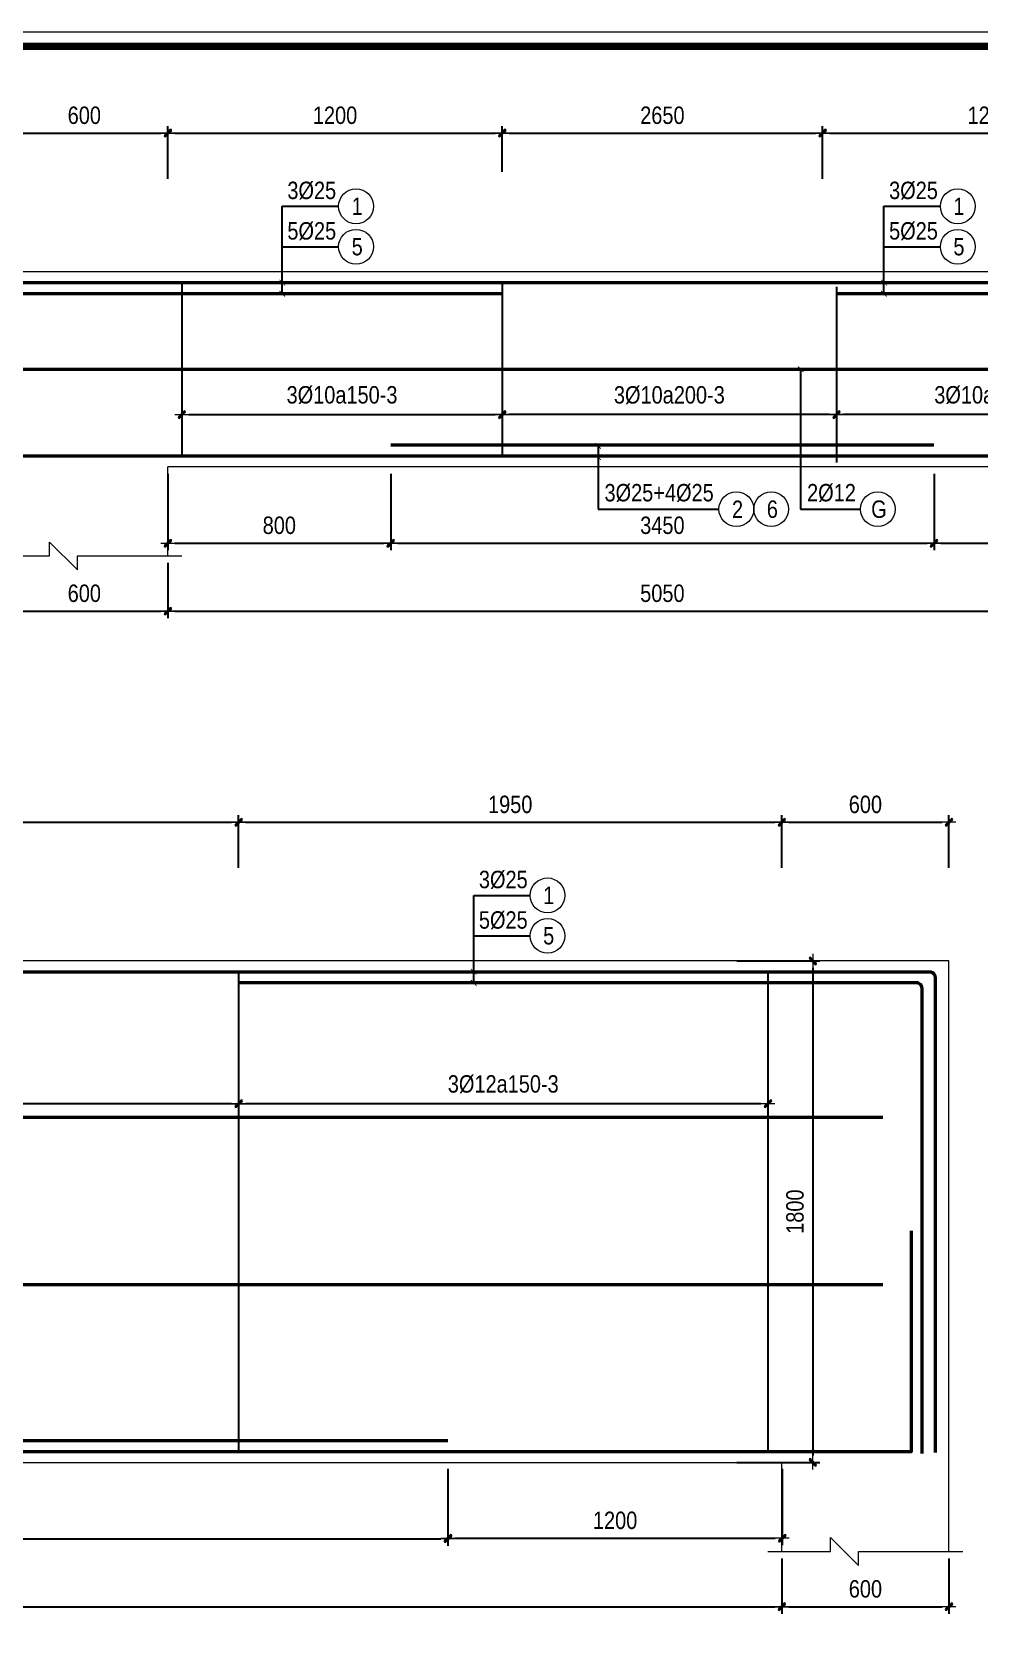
# Model space of a CAD drawing. Header units: millimetres. Extents: x 397144 to 8960116, y 345581 to 674207.
# Drawn here: x 5010199 to 5013599, y 657787 to 663512 of the extents above; entities that cross this region are included whole.
import ezdxf
from ezdxf.enums import TextEntityAlignment as Align
from ezdxf.xclip import XClip

# ---------------------------------------------------------------- set-up
doc = ezdxf.new("R2010")
doc.units = ezdxf.units.MM
doc.header["$XCLIPFRAME"] = 0
doc.header["$PDSIZE"] = -10
doc.linetypes.add('HIDDEN', pattern=[0.375, 0.25, -0.125])
doc.layers.get('0').update_dxf_attribs({"linetype": 'CONTINUOUS'})
doc.layers.get('Defpoints').update_dxf_attribs({"color": 12, "linetype": 'CONTINUOUS'})
for name, color, linetype, lineweight in [('CDAI', 8, 'CONTINUOUS', 30), ('CTHEP', 2, 'CONTINUOUS', 50), ('DBAO', 3, 'CONTINUOUS', 20), ('DGIONG', 4, 'CONTINUOUS', 13), ('KTH', 150, 'CONTINUOUS', 5), ('Net khuat', 8, 'HIDDEN', 13), ('STICK', 1, 'CONTINUOUS', 9), ('TEXT', 7, 'CONTINUOUS', 15)]:
    doc.layers.add(name, color=color, linetype=linetype, lineweight=lineweight)
doc.styles.add('Star-HelCon', font='VHELVCN_0.TTF')
doc.styles.add('TTP-HelCon', font='VHELVCN_0.TTF')
doc.styles.add('VNI-HELVE-CONDENSE', font='VHELVCN_0.TTF')
doc.dimstyles.new('kc-25', dxfattribs={"dimtxt": 62.5, "dimasz": 20, "dimexe": 20, "dimexo": 50, "dimgap": 25, "dimtad": 3, "dimdec": 0, "dimzin": 0, "dimdsep": 46, "dimtxsty": 'VNI-HELVE-CONDENSE', "dimblk": 'DIM', "dimcen": 2.5, "dimclrd": 256, "dimclre": 154, "dimclrt": 7, "dimaunit": 1, "dimadec": 0, "dimazin": 0, "dimtfac": 1, "dimtdec": 0, "dimtix": 1, "dimtmove": 0, "dimatfit": 3, "dimldrblk": 'DOT', "dimfxl": 1, "dimtolj": 1, "dimtzin": 0, "dimarcsym": 0})
doc.dimstyles.new('TTP-25', dxfattribs={"dimscale": 25, "dimtxt": 2.5, "dimasz": 1, "dimexe": 1, "dimexo": 1, "dimgap": 0.09, "dimtad": 0, "dimdec": 4, "dimrnd": 5, "dimzin": 9, "dimdsep": 46, "dimtxsty": 'TTP-HelCon', "dimblk": 'Stick1', "dimcen": 0.09, "dimdle": 1.5, "dimclrd": 256, "dimclre": 256, "dimclrt": 7, "dimadec": 0, "dimazin": 0, "dimtfac": 1, "dimtdec": 4, "dimtmove": 0, "dimatfit": 3, "dimldrblk": '_ArchTick1', "dimfxl": 1, "dimtvp": 1, "dimtolj": 1, "dimtzin": 0, "dimarcsym": 0})

# ---------------------------------------------------------------- blocks, each defined once
blk = doc.blocks.new('CHG_XX_Khung ten')
blk.add_lwpolyline([(15, 579), (826, 579), (826, 15), (15, 15)], close=True)
at = {"color": 4, "linetype": 'Continuous', "const_width": 1}
blk.add_lwpolyline([(17, 577), (824, 577), (824, 17), (17, 17)], close=True, dxfattribs=at)
blk = doc.blocks.new('AX-23')
at = {"layer": 'CTHEP'}
for points in [[(5210678.44019, 643496.13721), (5163537.28851, 643496.29177)], [(5163595.52747, 643250.68189), (5163595.52747, 642974.29181), (5170027.41841, 642974.27066), (5170607.28015, 642874.26875), (5179208.43687, 642874.24047), (5179782.48238, 642974.23858), (5186008.5266, 642974.2181), (5186608.43827, 642874.21613), (5195208.43895, 642874.18785), (5195804.61955, 642974.18589), (5202007.80519, 642974.16549), (5202608.43826, 642874.16351), (5210608.44019, 642874.13721), (5210608.44019, 643335.29438)]]:
    blk.add_lwpolyline(points, dxfattribs=at)
at = {"layer": 'Net khuat', "ltscale": 200}
blk.add_lwpolyline([(5163507.28851, 642935.29177), (5163507.28851, 642935.29177), (5163807.28851, 642935.29177), (5163807.28851, 643305.29177), (5210408.4402, 643305.13721), (5210408.4402, 642935.13721), (5210408.4402, 642935.13721), (5210708.4402, 642935.13721)], dxfattribs=at)
blk = doc.blocks.new('Stick1')
at = {"layer": 'STICK'}
h = blk.add_hatch(color=256, dxfattribs=at)
edge = h.paths.add_edge_path()
edge.add_line((0.3, 0.5), (-0.5, -0.3))
edge.add_arc((-0.4, -0.4), 0.141, 135, 315)
edge.add_line((-0.3, -0.5), (0.5, 0.3))
edge.add_arc((0.4, 0.4), 0.141, 315, 495)
blk.add_line((1, 0), (-1, 0), dxfattribs=at)
blk.add_lwpolyline([(0.3, 0.5), (-0.5, -0.3, 1), (-0.3, -0.5), (0.5, 0.3, 1), (0.3, 0.5, 1)], format="xyb", dxfattribs=at)
blk = doc.blocks.new('*D2120')
at = {"layer": 'Defpoints', "color": 0, "transparency": 16777216}
for p in [(5202500.1, 630867.2), (5203100.1, 630867.2), (5203100.1, 630669)]:
    blk.add_point(p, dxfattribs=at)
at = {"layer": 'KTH', "lineweight": -2, "transparency": 16777216}
for p, q in [((5202500.1, 630842.2), (5202500.1, 630644)), ((5203100.1, 630842.2), (5203100.1, 630644)), ((5202525.1, 630669), (5203075.1, 630669))]:
    blk.add_line(p, q, dxfattribs=at)
at = {"layer": 'KTH', "lineweight": -2, "transparency": 16777216, "xscale": 25, "yscale": 25, "zscale": 25, "rotation": 180}
blk.add_blockref('Stick1', (5202500.1, 630669), dxfattribs=at)
at = {"layer": 'KTH', "lineweight": -2, "transparency": 16777216, "xscale": 25, "yscale": 25, "zscale": 25}
blk.add_blockref('Stick1', (5203100.1, 630669), dxfattribs=at)
at = {"layer": 'KTH', "color": 7, "transparency": 16777216, "insert": (5202800.1, 630732.8), "char_height": 62.5, "attachment_point": 5, "style": 'TTP-HelCon'}
blk.add_mtext('\\A1;600', dxfattribs=at)
blk = doc.blocks.new('_ArchTick1')
at = {"color": 0, "const_width": 3.81}
blk.add_lwpolyline([(-12.7, -12.7), (12.7, 12.7)], dxfattribs=at)
blk = doc.blocks.new('*D2122')
at = {"layer": 'Defpoints', "color": 0, "transparency": 16777216}
for p in [(5203100.1, 632384.5), (5202500.1, 632195.5), (5203100.1, 632195.5)]:
    blk.add_point(p, dxfattribs=at)
at = {"layer": 'KTH', "lineweight": -2, "transparency": 16777216}
for p, q in [((5202500.1, 632220.5), (5202500.1, 632409.5)), ((5202525.1, 632384.5), (5203075.1, 632384.5)), ((5203100.1, 632220.5), (5203100.1, 632409.5))]:
    blk.add_line(p, q, dxfattribs=at)
at = {"layer": 'KTH', "lineweight": -2, "transparency": 16777216, "xscale": 25, "yscale": 25, "zscale": 25, "rotation": 180}
blk.add_blockref('Stick1', (5202500.1, 632384.5), dxfattribs=at)
at = {"layer": 'KTH', "lineweight": -2, "transparency": 16777216, "xscale": 25, "yscale": 25, "zscale": 25}
blk.add_blockref('Stick1', (5203100.1, 632384.5), dxfattribs=at)
at = {"layer": 'KTH', "color": 7, "transparency": 16777216, "insert": (5202800.1, 632448.3), "char_height": 62.5, "attachment_point": 5, "style": 'TTP-HelCon'}
blk.add_mtext('\\A1;600', dxfattribs=at)
blk = doc.blocks.new('*D2124')
at = {"layer": 'Defpoints', "color": 0, "transparency": 16777216}
for p in [(5203150.1, 631657.1), (5204300.1, 631657.1), (5204300.1, 631374.4)]:
    blk.add_point(p, dxfattribs=at)
at = {"layer": 'KTH', "lineweight": -2, "transparency": 16777216}
for p, q in [((5203150.1, 631632.1), (5203150.1, 631349.4)), ((5204300.1, 631632.1), (5204300.1, 631349.4)), ((5203175.1, 631374.4), (5204275.1, 631374.4))]:
    blk.add_line(p, q, dxfattribs=at)
at = {"layer": 'KTH', "lineweight": -2, "transparency": 16777216, "xscale": 25, "yscale": 25, "zscale": 25, "rotation": 180}
blk.add_blockref('Stick1', (5203150.1, 631374.4), dxfattribs=at)
at = {"layer": 'KTH', "lineweight": -2, "transparency": 16777216, "xscale": 25, "yscale": 25, "zscale": 25}
blk.add_blockref('Stick1', (5204300.1, 631374.4), dxfattribs=at)
at = {"layer": 'KTH', "color": 7, "transparency": 16777216, "insert": (5203725.1, 631444.3), "char_height": 62.5, "attachment_point": 5, "style": 'TTP-HelCon'}
blk.add_mtext('\\A1;3Þ10a150-3', dxfattribs=at)
blk = doc.blocks.new('*D2127')
at = {"layer": 'Defpoints', "color": 0, "transparency": 16777216}
for p in [(5205500.1, 631657.1), (5206600.1, 631657.1), (5205500.1, 631374.4)]:
    blk.add_point(p, dxfattribs=at)
at = {"layer": 'KTH', "lineweight": -2, "transparency": 16777216}
for p, q in [((5205500.1, 631632.1), (5205500.1, 631349.4)), ((5206600.1, 631632.1), (5206600.1, 631349.4)), ((5206575.1, 631374.4), (5205525.1, 631374.4))]:
    blk.add_line(p, q, dxfattribs=at)
at = {"layer": 'KTH', "lineweight": -2, "transparency": 16777216, "xscale": 25, "yscale": 25, "zscale": 25, "rotation": 180}
blk.add_blockref('Stick1', (5205500.1, 631374.4), dxfattribs=at)
at = {"layer": 'KTH', "lineweight": -2, "transparency": 16777216, "xscale": 25, "yscale": 25, "zscale": 25}
blk.add_blockref('Stick1', (5206600.1, 631374.4), dxfattribs=at)
at = {"layer": 'KTH', "color": 7, "transparency": 16777216, "insert": (5206050.1, 631444.3), "char_height": 62.5, "attachment_point": 5, "style": 'TTP-HelCon'}
blk.add_mtext('\\A1;3Þ10a150-3', dxfattribs=at)
blk = doc.blocks.new('*D2130')
at = {"layer": 'Defpoints', "color": 0, "transparency": 16777216}
for p in [(5221550.1, 629767.2), (5222150.1, 629767.2), (5222150.1, 629569)]:
    blk.add_point(p, dxfattribs=at)
at = {"layer": 'KTH', "lineweight": -2, "transparency": 16777216}
for p, q in [((5221550.1, 629742.2), (5221550.1, 629544)), ((5222150.1, 629742.2), (5222150.1, 629544)), ((5221575.1, 629569), (5222125.1, 629569))]:
    blk.add_line(p, q, dxfattribs=at)
at = {"layer": 'KTH', "lineweight": -2, "transparency": 16777216, "xscale": 25, "yscale": 25, "zscale": 25, "rotation": 180}
blk.add_blockref('Stick1', (5221550.1, 629569), dxfattribs=at)
at = {"layer": 'KTH', "lineweight": -2, "transparency": 16777216, "xscale": 25, "yscale": 25, "zscale": 25}
blk.add_blockref('Stick1', (5222150.1, 629569), dxfattribs=at)
at = {"layer": 'KTH', "color": 7, "transparency": 16777216, "insert": (5221850.1, 629632.8), "char_height": 62.5, "attachment_point": 5, "style": 'TTP-HelCon'}
blk.add_mtext('\\A1;600', dxfattribs=at)
blk = doc.blocks.new('*D2131')
at = {"layer": 'Defpoints', "color": 0, "transparency": 16777216}
for p in [(5222150.1, 632384.5), (5221550.1, 632195.5), (5222150.1, 632195.5)]:
    blk.add_point(p, dxfattribs=at)
at = {"layer": 'KTH', "lineweight": -2, "transparency": 16777216}
for p, q in [((5221550.1, 632220.5), (5221550.1, 632409.5)), ((5221575.1, 632384.5), (5222125.1, 632384.5)), ((5222150.1, 632220.5), (5222150.1, 632409.5))]:
    blk.add_line(p, q, dxfattribs=at)
at = {"layer": 'KTH', "lineweight": -2, "transparency": 16777216, "xscale": 25, "yscale": 25, "zscale": 25, "rotation": 180}
blk.add_blockref('Stick1', (5221550.1, 632384.5), dxfattribs=at)
at = {"layer": 'KTH', "lineweight": -2, "transparency": 16777216, "xscale": 25, "yscale": 25, "zscale": 25}
blk.add_blockref('Stick1', (5222150.1, 632384.5), dxfattribs=at)
at = {"layer": 'KTH', "color": 7, "transparency": 16777216, "insert": (5221850.1, 632448.3), "char_height": 62.5, "attachment_point": 5, "style": 'TTP-HelCon'}
blk.add_mtext('\\A1;600', dxfattribs=at)
blk = doc.blocks.new('*D2132')
at = {"layer": 'Defpoints', "color": 0, "transparency": 16777216}
for p in [(5219600.1, 631657.1), (5221500.1, 631657.1), (5219600.1, 631374.4)]:
    blk.add_point(p, dxfattribs=at)
at = {"layer": 'KTH', "lineweight": -2, "transparency": 16777216}
for p, q in [((5219600.1, 631632.1), (5219600.1, 631349.4)), ((5221500.1, 631632.1), (5221500.1, 631349.4)), ((5221475.1, 631374.4), (5219625.1, 631374.4))]:
    blk.add_line(p, q, dxfattribs=at)
at = {"layer": 'KTH', "lineweight": -2, "transparency": 16777216, "xscale": 25, "yscale": 25, "zscale": 25, "rotation": 180}
blk.add_blockref('Stick1', (5219600.1, 631374.4), dxfattribs=at)
at = {"layer": 'KTH', "lineweight": -2, "transparency": 16777216, "xscale": 25, "yscale": 25, "zscale": 25}
blk.add_blockref('Stick1', (5221500.1, 631374.4), dxfattribs=at)
at = {"layer": 'KTH', "color": 7, "transparency": 16777216, "insert": (5220550.1, 631444.3), "char_height": 62.5, "attachment_point": 5, "style": 'TTP-HelCon'}
blk.add_mtext('\\A1;3Þ12a150-3', dxfattribs=at)
blk = doc.blocks.new('*D1698')
at = {"layer": 'Defpoints', "color": 0, "transparency": 16777216}
for p in [(5203100.1, 630867.2), (5206650.1, 630843.8), (5206650.1, 630669)]:
    blk.add_point(p, dxfattribs=at)
at = {"layer": 'KTH', "lineweight": -2, "transparency": 16777216}
for p, q in [((5203100.1, 630842.2), (5203100.1, 630644)), ((5206650.1, 630818.8), (5206650.1, 630644)), ((5203125.1, 630669), (5206625.1, 630669))]:
    blk.add_line(p, q, dxfattribs=at)
at = {"layer": 'KTH', "lineweight": -2, "transparency": 16777216, "xscale": 25, "yscale": 25, "zscale": 25, "rotation": 180}
blk.add_blockref('Stick1', (5203100.1, 630669), dxfattribs=at)
at = {"layer": 'KTH', "lineweight": -2, "transparency": 16777216, "xscale": 25, "yscale": 25, "zscale": 25}
blk.add_blockref('Stick1', (5206650.1, 630669), dxfattribs=at)
at = {"layer": 'KTH', "color": 7, "transparency": 16777216, "insert": (5204875.1, 630732.8), "char_height": 62.5, "attachment_point": 5, "style": 'TTP-HelCon'}
blk.add_mtext('\\A1;5050', dxfattribs=at)
blk = doc.blocks.new('*D1700')
at = {"layer": 'Defpoints', "color": 0, "transparency": 16777216}
for p in [(5221550.1, 629767.2), (5213800.1, 629730.8), (5221550.1, 629569)]:
    blk.add_point(p, dxfattribs=at)
at = {"layer": 'KTH', "lineweight": -2, "transparency": 16777216}
for p, q in [((5221550.1, 629742.2), (5221550.1, 629544)), ((5213800.1, 629705.8), (5213800.1, 629544)), ((5213825.1, 629569), (5221525.1, 629569))]:
    blk.add_line(p, q, dxfattribs=at)
at = {"layer": 'KTH', "lineweight": -2, "transparency": 16777216, "xscale": 25, "yscale": 25, "zscale": 25, "rotation": 180}
blk.add_blockref('Stick1', (5213800.1, 629569), dxfattribs=at)
at = {"layer": 'KTH', "lineweight": -2, "transparency": 16777216, "xscale": 25, "yscale": 25, "zscale": 25}
blk.add_blockref('Stick1', (5221550.1, 629569), dxfattribs=at)
at = {"layer": 'KTH', "color": 7, "transparency": 16777216, "insert": (5217675.1, 629632.8), "char_height": 62.5, "attachment_point": 5, "style": 'TTP-HelCon'}
blk.add_mtext('\\A1;7750', dxfattribs=at)
blk = doc.blocks.new('*D2096')
at = {"layer": 'Defpoints', "color": 0, "transparency": 16777216}
for p in [(5204300.1, 632384.5), (5204300.1, 632220.5), (5203100.1, 632195.5)]:
    blk.add_point(p, dxfattribs=at)
at = {"layer": 'KTH', "lineweight": -2, "transparency": 16777216}
for p, q in [((5203100.1, 632220.5), (5203100.1, 632409.5)), ((5203125.1, 632384.5), (5204275.1, 632384.5)), ((5204300.1, 632245.5), (5204300.1, 632409.5))]:
    blk.add_line(p, q, dxfattribs=at)
at = {"layer": 'KTH', "lineweight": -2, "transparency": 16777216, "xscale": 25, "yscale": 25, "zscale": 25, "rotation": 180}
blk.add_blockref('Stick1', (5203100.1, 632384.5), dxfattribs=at)
at = {"layer": 'KTH', "lineweight": -2, "transparency": 16777216, "xscale": 25, "yscale": 25, "zscale": 25}
blk.add_blockref('Stick1', (5204300.1, 632384.5), dxfattribs=at)
at = {"layer": 'KTH', "color": 7, "transparency": 16777216, "insert": (5203700.1, 632448.3), "char_height": 62.5, "attachment_point": 5, "style": 'TTP-HelCon'}
blk.add_mtext('\\A1;1200', dxfattribs=at)
blk = doc.blocks.new('*D2097')
at = {"layer": 'Defpoints', "color": 0, "transparency": 16777216}
for p in [(5206650.1, 632384.5), (5206650.1, 632220.5), (5205450.1, 632195.5)]:
    blk.add_point(p, dxfattribs=at)
at = {"layer": 'KTH', "lineweight": -2, "transparency": 16777216}
for p, q in [((5205450.1, 632220.5), (5205450.1, 632409.5)), ((5205475.1, 632384.5), (5206625.1, 632384.5)), ((5206650.1, 632245.5), (5206650.1, 632409.5))]:
    blk.add_line(p, q, dxfattribs=at)
at = {"layer": 'KTH', "lineweight": -2, "transparency": 16777216, "xscale": 25, "yscale": 25, "zscale": 25, "rotation": 180}
blk.add_blockref('Stick1', (5205450.1, 632384.5), dxfattribs=at)
at = {"layer": 'KTH', "lineweight": -2, "transparency": 16777216, "xscale": 25, "yscale": 25, "zscale": 25}
blk.add_blockref('Stick1', (5206650.1, 632384.5), dxfattribs=at)
at = {"layer": 'KTH', "color": 7, "transparency": 16777216, "insert": (5206050.1, 632448.3), "char_height": 62.5, "attachment_point": 5, "style": 'TTP-HelCon'}
blk.add_mtext('\\A1;1200', dxfattribs=at)
blk = doc.blocks.new('*D2098')
at = {"layer": 'Defpoints', "color": 0, "transparency": 16777216}
for p in [(5205450.1, 632384.5), (5204300.1, 632220.5), (5205450.1, 632220.5)]:
    blk.add_point(p, dxfattribs=at)
at = {"layer": 'KTH', "lineweight": -2, "transparency": 16777216}
for p, q in [((5204300.1, 632245.5), (5204300.1, 632409.5)), ((5204325.1, 632384.5), (5205425.1, 632384.5)), ((5205450.1, 632245.5), (5205450.1, 632409.5))]:
    blk.add_line(p, q, dxfattribs=at)
at = {"layer": 'KTH', "lineweight": -2, "transparency": 16777216, "xscale": 25, "yscale": 25, "zscale": 25, "rotation": 180}
blk.add_blockref('Stick1', (5204300.1, 632384.5), dxfattribs=at)
at = {"layer": 'KTH', "lineweight": -2, "transparency": 16777216, "xscale": 25, "yscale": 25, "zscale": 25}
blk.add_blockref('Stick1', (5205450.1, 632384.5), dxfattribs=at)
at = {"layer": 'KTH', "color": 7, "transparency": 16777216, "insert": (5204875.1, 632448.3), "char_height": 62.5, "attachment_point": 5, "style": 'TTP-HelCon'}
blk.add_mtext('\\A1;2650', dxfattribs=at)
blk = doc.blocks.new('*D2099')
at = {"layer": 'Defpoints', "color": 0, "transparency": 16777216}
for p in [(5204300.1, 631657.3), (5205500.1, 631537.3), (5204300.1, 631374.2)]:
    blk.add_point(p, dxfattribs=at)
at = {"layer": 'KTH', "lineweight": -2, "transparency": 16777216}
for p, q in [((5204300.1, 631632.3), (5204300.1, 631349.2)), ((5205500.1, 631512.3), (5205500.1, 631349.2)), ((5205475.1, 631374.2), (5204325.1, 631374.2))]:
    blk.add_line(p, q, dxfattribs=at)
at = {"layer": 'KTH', "lineweight": -2, "transparency": 16777216, "xscale": 25, "yscale": 25, "zscale": 25, "rotation": 180}
blk.add_blockref('Stick1', (5204300.1, 631374.2), dxfattribs=at)
at = {"layer": 'KTH', "lineweight": -2, "transparency": 16777216, "xscale": 25, "yscale": 25, "zscale": 25}
blk.add_blockref('Stick1', (5205500.1, 631374.2), dxfattribs=at)
at = {"layer": 'KTH', "color": 7, "transparency": 16777216, "insert": (5204900.1, 631444.1), "char_height": 62.5, "attachment_point": 5, "style": 'TTP-HelCon'}
blk.add_mtext('\\A1;3Þ10a200-3', dxfattribs=at)
blk = doc.blocks.new('DIM')
h = blk.add_hatch(color=1)
h.paths.add_polyline_path([(0.49, 0.29, 1), (0.29, 0.49), (-0.19, 0), (0.19, 0)])
h.paths.add_polyline_path([(0.19, 0), (-0.19, 0), (-0.49, -0.29, 1), (-0.29, -0.49)])
at = {"color": 9}
for p, q in [((-0.19, 0), (-1.5, 0)), ((0.19, 0), (1.5, 0))]:
    blk.add_line(p, q, dxfattribs=at)
at = {"color": 1}
for p, q in [((-0.49, -0.29), (0.29, 0.49)), ((-0.29, -0.49), (0.49, 0.29)), ((-0.19, 0), (0.19, 0))]:
    blk.add_line(p, q, dxfattribs=at)
blk.add_arc((-0.39, -0.39), 0.138, 135, 315, dxfattribs=at)
blk = doc.blocks.new('*D2100')
at = {"layer": 'Defpoints', "color": 0, "transparency": 16777216}
for p in [(5203100.1, 631187.2), (5203900.1, 631187.1), (5203900.1, 630912.9)]:
    blk.add_point(p, dxfattribs=at)
at = {"layer": 'KTH', "lineweight": -2, "transparency": 16777216}
for p, q in [((5203100.1, 631162.2), (5203100.1, 630887.9)), ((5203900.1, 631162.1), (5203900.1, 630887.9)), ((5203125.1, 630912.9), (5203875.1, 630912.9))]:
    blk.add_line(p, q, dxfattribs=at)
at = {"layer": 'KTH', "lineweight": -2, "transparency": 16777216, "xscale": 25, "yscale": 25, "zscale": 25, "rotation": 180}
blk.add_blockref('Stick1', (5203100.1, 630912.9), dxfattribs=at)
at = {"layer": 'KTH', "lineweight": -2, "transparency": 16777216, "xscale": 25, "yscale": 25, "zscale": 25}
blk.add_blockref('Stick1', (5203900.1, 630912.9), dxfattribs=at)
at = {"layer": 'KTH', "color": 7, "transparency": 16777216, "insert": (5203500.1, 630976.8), "char_height": 62.5, "attachment_point": 5, "style": 'TTP-HelCon'}
blk.add_mtext('\\A1;800', dxfattribs=at)
blk = doc.blocks.new('*D2101')
at = {"layer": 'Defpoints', "color": 0, "transparency": 16777216}
for p in [(5203900.1, 631187.1), (5205850.1, 631124.5), (5205850.1, 630912.9)]:
    blk.add_point(p, dxfattribs=at)
at = {"layer": 'KTH', "lineweight": -2, "transparency": 16777216}
for p, q in [((5203900.1, 631162.1), (5203900.1, 630887.9)), ((5205850.1, 631099.5), (5205850.1, 630887.9)), ((5203925.1, 630912.9), (5205825.1, 630912.9))]:
    blk.add_line(p, q, dxfattribs=at)
at = {"layer": 'KTH', "lineweight": -2, "transparency": 16777216, "xscale": 25, "yscale": 25, "zscale": 25, "rotation": 180}
blk.add_blockref('Stick1', (5203900.1, 630912.9), dxfattribs=at)
at = {"layer": 'KTH', "lineweight": -2, "transparency": 16777216, "xscale": 25, "yscale": 25, "zscale": 25}
blk.add_blockref('Stick1', (5205850.1, 630912.9), dxfattribs=at)
at = {"layer": 'KTH', "color": 7, "transparency": 16777216, "insert": (5204875.1, 630976.8), "char_height": 62.5, "attachment_point": 5, "style": 'TTP-HelCon'}
blk.add_mtext('\\A1;3450', dxfattribs=at)
blk = doc.blocks.new('*D2102')
at = {"layer": 'Defpoints', "color": 0, "transparency": 16777216}
for p in [(5205850.1, 631187.2), (5206650.1, 631187.1), (5206650.1, 630912.9)]:
    blk.add_point(p, dxfattribs=at)
at = {"layer": 'KTH', "lineweight": -2, "transparency": 16777216}
for p, q in [((5205850.1, 631162.2), (5205850.1, 630887.9)), ((5206650.1, 631162.1), (5206650.1, 630887.9)), ((5205875.1, 630912.9), (5206625.1, 630912.9))]:
    blk.add_line(p, q, dxfattribs=at)
at = {"layer": 'KTH', "lineweight": -2, "transparency": 16777216, "xscale": 25, "yscale": 25, "zscale": 25, "rotation": 180}
blk.add_blockref('Stick1', (5205850.1, 630912.9), dxfattribs=at)
at = {"layer": 'KTH', "lineweight": -2, "transparency": 16777216, "xscale": 25, "yscale": 25, "zscale": 25}
blk.add_blockref('Stick1', (5206650.1, 630912.9), dxfattribs=at)
at = {"layer": 'KTH', "color": 7, "transparency": 16777216, "insert": (5206250.1, 630976.8), "char_height": 62.5, "attachment_point": 5, "style": 'TTP-HelCon'}
blk.add_mtext('\\A1;800', dxfattribs=at)
blk = doc.blocks.new('*D2077')
at = {"layer": 'Defpoints', "color": 0, "transparency": 16777216}
for p in [(5221550.1, 632384.5), (5219600.1, 632195.5), (5221550.1, 632195.5)]:
    blk.add_point(p, dxfattribs=at)
at = {"layer": 'KTH', "lineweight": -2, "transparency": 16777216}
for p, q in [((5219600.1, 632220.5), (5219600.1, 632409.5)), ((5219625.1, 632384.5), (5221525.1, 632384.5)), ((5221550.1, 632220.5), (5221550.1, 632409.5))]:
    blk.add_line(p, q, dxfattribs=at)
at = {"layer": 'KTH', "lineweight": -2, "transparency": 16777216, "xscale": 25, "yscale": 25, "zscale": 25, "rotation": 180}
blk.add_blockref('Stick1', (5219600.1, 632384.5), dxfattribs=at)
at = {"layer": 'KTH', "lineweight": -2, "transparency": 16777216, "xscale": 25, "yscale": 25, "zscale": 25}
blk.add_blockref('Stick1', (5221550.1, 632384.5), dxfattribs=at)
at = {"layer": 'KTH', "color": 7, "transparency": 16777216, "insert": (5220575.1, 632448.3), "char_height": 62.5, "attachment_point": 5, "style": 'TTP-HelCon'}
blk.add_mtext('\\A1;1950', dxfattribs=at)
blk = doc.blocks.new('*D2079')
at = {"layer": 'Defpoints', "color": 0, "transparency": 16777216}
for p in [(5219600.1, 632384.3), (5219600.1, 632220.5), (5215999.1, 632195.3)]:
    blk.add_point(p, dxfattribs=at)
at = {"layer": 'KTH', "lineweight": -2, "transparency": 16777216}
for p, q in [((5215999.1, 632220.3), (5215999.1, 632409.3)), ((5216024.1, 632384.3), (5219575.1, 632384.3)), ((5219600.1, 632245.5), (5219600.1, 632409.3))]:
    blk.add_line(p, q, dxfattribs=at)
at = {"layer": 'KTH', "lineweight": -2, "transparency": 16777216, "xscale": 25, "yscale": 25, "zscale": 25, "rotation": 180}
blk.add_blockref('Stick1', (5215999.1, 632384.3), dxfattribs=at)
at = {"layer": 'KTH', "lineweight": -2, "transparency": 16777216, "xscale": 25, "yscale": 25, "zscale": 25}
blk.add_blockref('Stick1', (5219600.1, 632384.3), dxfattribs=at)
at = {"layer": 'KTH', "color": 7, "transparency": 16777216, "insert": (5217799.6, 632448.1), "char_height": 62.5, "attachment_point": 5, "style": 'TTP-HelCon'}
blk.add_mtext('\\A1;3600', dxfattribs=at)
blk = doc.blocks.new('*D2080')
at = {"layer": 'Defpoints', "color": 0, "transparency": 16777216}
for p in [(5215999.1, 631657.3), (5219600.1, 631537.3), (5215999.1, 631374.2)]:
    blk.add_point(p, dxfattribs=at)
at = {"layer": 'KTH', "lineweight": -2, "transparency": 16777216}
for p, q in [((5215999.1, 631632.3), (5215999.1, 631349.2)), ((5219600.1, 631512.3), (5219600.1, 631349.2)), ((5219575.1, 631374.2), (5216024.1, 631374.2))]:
    blk.add_line(p, q, dxfattribs=at)
at = {"layer": 'KTH', "lineweight": -2, "transparency": 16777216, "xscale": 25, "yscale": 25, "zscale": 25, "rotation": 180}
blk.add_blockref('Stick1', (5215999.1, 631374.2), dxfattribs=at)
at = {"layer": 'KTH', "lineweight": -2, "transparency": 16777216, "xscale": 25, "yscale": 25, "zscale": 25}
blk.add_blockref('Stick1', (5219600.1, 631374.2), dxfattribs=at)
at = {"layer": 'KTH', "color": 7, "transparency": 16777216, "insert": (5217799.6, 631444.1), "char_height": 62.5, "attachment_point": 5, "style": 'TTP-HelCon'}
blk.add_mtext('\\A1;3Þ12a200-3', dxfattribs=at)
blk = doc.blocks.new('*D2085')
at = {"layer": 'Defpoints', "color": 0, "transparency": 16777216}
for p in [(5215251.6, 630087.2), (5220351.6, 630024.6), (5220351.6, 629813)]:
    blk.add_point(p, dxfattribs=at)
at = {"layer": 'KTH', "lineweight": -2, "transparency": 16777216}
for p, q in [((5215251.6, 630062.2), (5215251.6, 629788)), ((5220351.6, 629999.6), (5220351.6, 629788)), ((5215276.6, 629813), (5220326.6, 629813))]:
    blk.add_line(p, q, dxfattribs=at)
at = {"layer": 'KTH', "lineweight": -2, "transparency": 16777216, "xscale": 25, "yscale": 25, "zscale": 25, "rotation": 180}
blk.add_blockref('Stick1', (5215251.6, 629813), dxfattribs=at)
at = {"layer": 'KTH', "lineweight": -2, "transparency": 16777216, "xscale": 25, "yscale": 25, "zscale": 25}
blk.add_blockref('Stick1', (5220351.6, 629813), dxfattribs=at)
at = {"layer": 'KTH', "color": 7, "transparency": 16777216, "insert": (5217801.6, 629876.8), "char_height": 62.5, "attachment_point": 5, "style": 'TTP-HelCon'}
blk.add_mtext('\\A1;5100', dxfattribs=at)
blk = doc.blocks.new('*D2086')
at = {"layer": 'Defpoints', "color": 0, "transparency": 16777216}
for p in [(5220351.6, 630089.2), (5221551.6, 630089.2), (5221551.6, 629815)]:
    blk.add_point(p, dxfattribs=at)
at = {"layer": 'KTH', "lineweight": -2, "transparency": 16777216}
for p, q in [((5220351.6, 630064.2), (5220351.6, 629790)), ((5221551.6, 630064.2), (5221551.6, 629790)), ((5220376.6, 629815), (5221526.6, 629815))]:
    blk.add_line(p, q, dxfattribs=at)
at = {"layer": 'KTH', "lineweight": -2, "transparency": 16777216, "xscale": 25, "yscale": 25, "zscale": 25, "rotation": 180}
blk.add_blockref('Stick1', (5220351.6, 629815), dxfattribs=at)
at = {"layer": 'KTH', "lineweight": -2, "transparency": 16777216, "xscale": 25, "yscale": 25, "zscale": 25}
blk.add_blockref('Stick1', (5221551.6, 629815), dxfattribs=at)
at = {"layer": 'KTH', "color": 7, "transparency": 16777216, "insert": (5220951.6, 629878.8), "char_height": 62.5, "attachment_point": 5, "style": 'TTP-HelCon'}
blk.add_mtext('\\A1;1200', dxfattribs=at)
blk = doc.blocks.new('*D1701')
at = {"layer": 'Defpoints', "color": 0, "transparency": 16777216}
for p in [(5221363.5, 631886.9), (5221363.5, 630087), (5221661.3, 630087)]:
    blk.add_point(p, dxfattribs=at)
at = {"layer": 'KTH', "lineweight": -2, "transparency": 16777216}
for p, q in [((5221388.5, 631886.9), (5221686.3, 631886.9)), ((5221661.3, 631861.9), (5221661.3, 630112)), ((5221388.5, 630087), (5221686.3, 630087))]:
    blk.add_line(p, q, dxfattribs=at)
at = {"layer": 'KTH', "lineweight": -2, "transparency": 16777216, "xscale": 25, "yscale": 25, "zscale": 25}
for p, rotation in [((5221661.3, 631886.9), 90), ((5221661.3, 630087), 270)]:
    blk.add_blockref('Stick1', p, dxfattribs=dict(at, rotation=rotation))
at = {"layer": 'KTH', "color": 7, "transparency": 16777216, "insert": (5221597.5, 630987), "char_height": 62.5, "attachment_point": 5, "rotation": 90, "style": 'TTP-HelCon'}
blk.add_mtext('\\A1;1800', dxfattribs=at)
blk = doc.blocks.new('AX-27')
at = {"layer": 'CDAI', "ltscale": 52.5}
for p, q in [((5203150.09042, 631852.11629), (5203150.09042, 631222.11629)), ((5204300.0723, 631852.11629), (5204300.0723, 631222.11629)), ((5205500.09042, 631832.99109), (5205500.09042, 631202.99109)), ((5219600.0723, 631851.88259), (5219600.0723, 630126.12005)), ((5221500.05418, 631852.11629), (5221500.05418, 630122.11629))]:
    blk.add_line(p, q, dxfattribs=at)
at = {"layer": 'CTHEP'}
for p, q in [((5190832.99736, 631537.16738), (5207172.75832, 631537.19678)), ((5206868.14885, 631326.16682), (5221913.02088, 631326.11156)), ((5203900.0723, 631266.14739), (5205850.05713, 631266.08403)), ((5206868.14885, 630726.16682), (5221913.02088, 630726.11156)), ((5215251.61366, 630166.21992), (5220351.58643, 630166.16606))]:
    blk.add_line(p, q, dxfattribs=at)
blk.add_lwpolyline([(5190645.0723, 631229.20875), (5190645.0723, 631828.16738, -0.414213562), (5190665.0723, 631848.16738), (5222080.0723, 631848.11118, -0.414213562), (5222100.0723, 631828.11118), (5222100.0723, 630122.71044)], format="xyb", dxfattribs=at)
at = {"layer": 'CTHEP', "flags": 128}
for points in [[(5204300.0723, 631808.18274), (5200700.0723, 631808.18044)], [(5208800.0723, 631808.18255), (5205500.09042, 631808.18044)]]:
    blk.add_lwpolyline(points, dxfattribs=at)
blk.add_lwpolyline([(5222053.21291, 630118.45649), (5222053.21291, 631788.16692, 0.4142161428), (5222033.21274, 631808.16692), (5219600.0723, 631808.16692)], format="xyb", dxfattribs=at)
at = {"layer": 'CTHEP'}
for points in [[(5190743.69701, 631764.44661), (5190743.69701, 631226.16738), (5207789.00913, 631226.1654), (5207789.00913, 631226.1654)], [(5206715.51709, 631060.06516), (5206715.51709, 630126.16738), (5222015.58573, 630126.11118), (5222015.58573, 630918.35397)]]:
    blk.add_lwpolyline(points, dxfattribs=at)
at = {"layer": 'DBAO'}
for p, q in [((5222150.0723, 631886.88758), (5190600.0723, 631887.17371)), ((5222150.0723, 629767.16406), (5222150.0723, 631886.88758)), ((5203100.0723, 630867.16406), (5203100.0723, 631187.11108)), ((5206650.05757, 631187.11108), (5203100.0723, 631187.11108)), ((5214050.0723, 630087.11108), (5221550.05757, 630087.03166)), ((5221550.05418, 629767.16738), (5221550.05757, 630087.11108))]:
    blk.add_line(p, q, dxfattribs=at)
at = {"layer": 'DGIONG'}
for points in [[(5202450.08153, 630867.16738), (5202675.08153, 630867.16738), (5202675.08153, 630917.16738), (5202775.08153, 630817.16738), (5202775.08153, 630867.16738), (5203150.08078, 630867.16354)], [(5221500.08153, 629767.16738), (5221725.08153, 629767.16738), (5221725.08153, 629817.16738), (5221825.08153, 629717.16738), (5221825.08153, 629767.16738), (5222200.08078, 629767.16354)]]:
    blk.add_lwpolyline(points, dxfattribs=at)
for centre in [(5203775.49396, 632122.01), (5205935.40889, 632122.01), (5220709.11133, 632122.01), (5203775.49396, 631976.711), (5205935.40889, 631976.711), (5220709.11133, 631976.711), (5205140.73322, 631035.03751), (5205265.73322, 631035.03751), (5205648.28651, 631035.03751)]:
    blk.add_circle(centre, 62.5, dxfattribs=at)
at = {"layer": 'TEXT', "style": 'TTP-HelCon'}
for s, p in [('3Þ25', (5203528.98391, 632147.86295)), ('3Þ25', (5205688.89883, 632147.86295)), ('3Þ25', (5220462.60127, 632147.86295)), ('5Þ25', (5203528.98391, 632002.56395)), ('5Þ25', (5205688.89883, 632002.56395)), ('5Þ25', (5220462.60127, 632002.56395)), ('3Þ25+4Þ25', (5204667.29199, 631062.93457)), ('2Þ12', (5205394.47865, 631062.93457))]:
    blk.add_text(s, height=62.5, dxfattribs=at).set_placement(p)
at = {"layer": 'TEXT', "style": 'Star-HelCon'}
for s, p in [('1', (5203779.66062, 632122.01)), ('1', (5205939.57555, 632122.01)), ('1', (5220713.27799, 632122.01)), ('5', (5203779.66062, 631976.711)), ('5', (5205939.57555, 631976.711)), ('5', (5220713.27799, 631976.711)), ('2', (5205144.89988, 631035.03751)), ('6', (5205269.89988, 631035.03751)), ('G', (5205652.45318, 631035.03751))]:
    blk.add_text(s, height=62.5, dxfattribs=at).set_placement(p, align=Align.MIDDLE)
at = {"layer": 'KTH'}
for base, p1, p2, angle, picture, middle in [((5203100.0723, 632384.51063), (5202500.0723, 632195.50552), (5203100.0723, 632195.50552), 180, '*D2122', (5202800.0723, 632448.34396)), ((5204300.0723, 632384.51063), (5203100.0723, 632195.50552), (5204300.0723, 632220.50552), 180, '*D2096', (5203700.0723, 632448.34396)), ((5206650.0723, 632384.51063), (5205450.0723, 632195.50552), (5206650.0723, 632220.50552), 180, '*D2097', (5206050.0723, 632448.34396)), ((5221550.0723, 632384.51063), (5219600.0723, 632195.51063), (5221550.0723, 632195.51063), 180, '*D2077', (5220575.0723, 632448.34396)), ((5222150.0723, 632384.51063), (5221550.0723, 632195.50552), (5222150.0723, 632195.50552), 180, '*D2131', (5221850.0723, 632448.34396)), ((5221661.32947, 630087.03363), (5221363.47274, 631886.89471), (5221363.45368, 630087.03363), 90, '*D1701', (5221597.49613, 630986.96417)), ((5203100.0723, 630668.98006), (5202500.05418, 630867.16738), (5203100.0723, 630867.16738), 180, '*D2120', (5202800.06324, 630732.81339)), ((5221550.05418, 629568.97442), (5213800.0723, 629730.79114), (5221550.05418, 629767.16738), 180, '*D1700', (5217675.06324, 629632.80775)), ((5222150.0723, 629568.98006), (5221550.05418, 629767.16738), (5222150.0723, 629767.16738), 180, '*D2130', (5221850.06324, 629632.81339))]:
    dim = blk.add_linear_dim(base=base, p1=p1, p2=p2, angle=angle, dimstyle='TTP-25', override={"dimtmove": 1}, dxfattribs=at)
    dim.commit()
    dim.dimension.update_dxf_attribs({"geometry": picture, "text_midpoint": middle})
for base, p1, p2, text, picture, middle in [((5205450.0723, 632384.51063), (5204300.0723, 632220.50552), (5205450.0723, 632220.50552), '2650', '*D2098', (5204875.0723, 632448.34396)), ((5204300.0723, 631374.20675), (5205500.09042, 631537.28704), (5204300.0723, 631657.26126), '3Þ10a200-3', '*D2099', (5204900.08136, 631444.12342)), ((5205500.09042, 631374.35173), (5206600.05418, 631657.11629), (5205500.09042, 631657.11629), '3Þ10a150-3', '*D2127', (5206050.0723, 631444.26839)), ((5215999.09688, 631374.20675), (5219600.0723, 631537.28704), (5215999.09688, 631657.26126), '3Þ12a200-3', '*D2080', (5217799.58459, 631444.12342)), ((5219600.0723, 631374.35173), (5221500.05418, 631657.11629), (5219600.0723, 631657.11629), '3Þ12a150-3', '*D2132', (5220550.06324, 631444.26839)), ((5206650.05675, 630668.98006), (5203100.0723, 630867.16738), (5206650.05675, 630843.78593), '5050', '*D1698', (5204875.06453, 630732.81339))]:
    dim = blk.add_linear_dim(base=base, p1=p1, p2=p2, angle=180, text=text, dimstyle='TTP-25', override={"dimtmove": 1}, dxfattribs=at)
    dim.commit()
    dim.dimension.update_dxf_attribs({"geometry": picture, "text_midpoint": middle})
for base, p1, p2, picture, middle in [((5219600.0723, 632384.27694), (5215999.09688, 632195.27694), (5219600.0723, 632220.51063), '*D2079', (5217799.58459, 632448.11027)), ((5203900.0723, 630912.93135), (5203100.0723, 631187.16354), (5203900.0723, 631187.1492), '*D2100', (5203500.0723, 630976.76468)), ((5206650.05713, 630912.92121), (5205850.05713, 631187.1534), (5206650.05713, 631187.13906), '*D2102', (5206250.05713, 630976.75454)), ((5220351.58643, 629813.00388), (5215251.61366, 630087.22173), (5220351.58643, 630024.55484), '*D2085', (5217801.60004, 629876.83721)), ((5221551.58643, 629815.00889), (5220351.58643, 630089.24109), (5221551.58643, 630089.22674), '*D2086', (5220951.58643, 629878.84223))]:
    dim = blk.add_linear_dim(base=base, p1=p1, p2=p2, dimstyle='TTP-25', override={"dimtmove": 1}, dxfattribs=at)
    dim.commit()
    dim.dimension.update_dxf_attribs({"geometry": picture, "text_midpoint": middle})
for base, p1, p2, text, picture, middle in [((5204300.0723, 631374.35173), (5203150.09042, 631657.11629), (5204300.0723, 631657.11629), '3Þ10a150-3', '*D2124', (5203725.08136, 631444.26839)), ((5205850.05713, 630912.93135), (5203900.0723, 631187.1492), (5205850.05713, 631124.48232), '3450', '*D2101', (5204875.06471, 630976.76468))]:
    dim = blk.add_linear_dim(base=base, p1=p1, p2=p2, text=text, dimstyle='TTP-25', override={"dimtmove": 1}, dxfattribs=at)
    dim.commit()
    dim.dimension.update_dxf_attribs({"geometry": picture, "text_midpoint": middle})
at = {"layer": 'DGIONG'}
for points in [[(5203510.47214, 631848.20189), (5203510.47187, 632122.01), (5203712.99396, 632122.01)], [(5205670.38707, 631848.20189), (5205670.3868, 632122.01), (5205872.90889, 632122.01)], [(5220444.08951, 631848.20189), (5220444.08924, 632122.01), (5220646.61133, 632122.01)], [(5203510.47179, 631808.20189), (5203510.47152, 631976.711), (5203712.99361, 631976.711)], [(5205670.38671, 631808.20189), (5205670.38645, 631976.711), (5205872.90853, 631976.711)], [(5220444.08915, 631808.20189), (5220444.08889, 631976.711), (5220646.61097, 631976.711)], [(5205371.46688, 631537.16738), (5205371.46662, 631035.03751), (5205585.78651, 631035.03751)], [(5204644.28022, 631262.11112), (5204644.27996, 631035.03751), (5205078.23322, 631035.03751)], [(5204644.28022, 631222.08177), (5204644.27996, 631035.03751), (5205078.23322, 631035.03751)]]:
    blk.add_leader(points, dimstyle='kc-25', override={"dimtad": 0, "dimldrblk": 'ArchTick', "dimfxl": 100, "dimarcsym": 1}, dxfattribs=at)

msp = doc.modelspace()

# ---------------------------------------------------------------- block references
at = {"layer": 'CDAI'}
ref = msp.add_blockref('AX-23', (-186941.60671, 18572.76065), dxfattribs=at)
XClip(ref).set_block_clipping_path([(5162838.4147851393, 641890.0055557135), (5180108.0368533898, 644184.8334098988)])
at = {"layer": 'KTH', "ltscale": 0.8, "xscale": 25.92478421702978, "yscale": 25.92478421702978, "zscale": 25.92478421702978}
msp.add_blockref('CHG_XX_Khung ten', (4997258.83027, 648501.85593), dxfattribs=at)

# ---------------------------------------------------------------- next in the draw order: linework, layer by layer
at = {"layer": 'CDAI', "ltscale": 0.8}
msp.add_lwpolyline([(4997699.5516, 663460.45642), (5015069.15702, 663460.45642), (5015069.15702, 648942.57726), (4997699.5516, 648942.57726)], close=True, dxfattribs=at)
msp.add_lwpolyline([(4997699.5516, 663460.45642), (5015069.15702, 663460.45642), (5015069.15702, 648942.57726), (4997699.5516, 648942.57726)], close=True, dxfattribs=at)
msp.add_lwpolyline([(4997699.5516, 663460.45642), (5015069.15702, 663460.45642), (5015069.15702, 648942.57726), (4997699.5516, 648942.57726)], close=True, dxfattribs=at)

# ---------------------------------------------------------------- next in the draw order: block references
at = {"layer": 'CDAI'}
ref = msp.add_blockref('AX-27', (-192412.62689, 30764.45746), dxfattribs=at)
XClip(ref).set_block_clipping_path([(5190112.1784914043, 629163.2305926292), (5207428.0499507245, 632536.7371158923)])
ref = msp.add_blockref('AX-27', (-208658.81597, 28291.35448), dxfattribs=at)
XClip(ref).set_block_clipping_path([(5206490.1826790404, 629128.1945804181), (5222619.9768636106, 632536.7371158923)])

doc.saveas('drawing.dxf')
